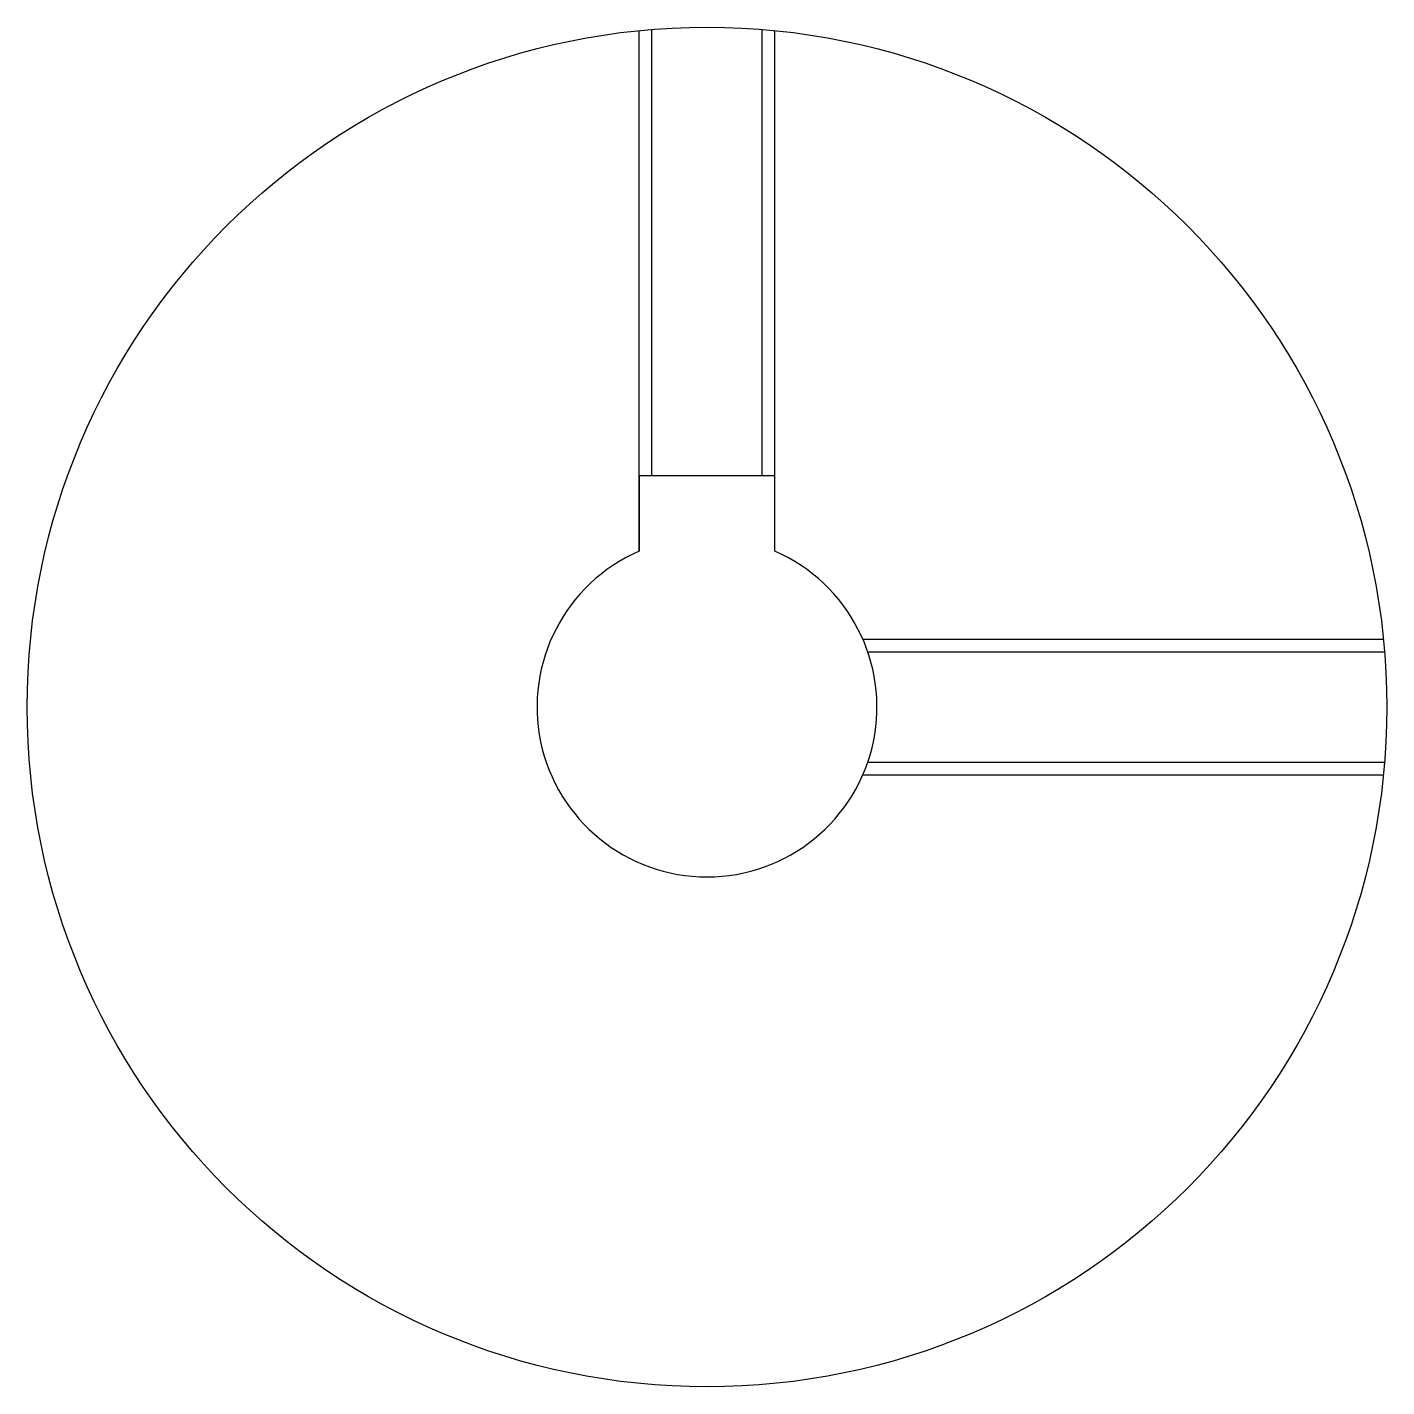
# Model space of a CAD drawing. Header units: metres. Extents: x 123 to 288, y 62 to 185.
# Drawn here: x 248 to 288, y 103.75 to 143.75 of the extents above.
import ezdxf

# ---------------------------------------------------------------- set-up
doc = ezdxf.new("R2010")
doc.units = ezdxf.units.M

msp = doc.modelspace()

# ---------------------------------------------------------------- linework, layer by layer
at = {"color": 4}
for points in [[(266, 128.332581), (266, 143.64975)], [(266.380005, 130.550003), (266.380005, 143.68428)], [(269.619995, 130.550003), (269.619995, 143.68428)], [(270, 128.332581), (270, 143.64975)], [(270, 128.332581), (270, 130.550003), (266, 130.550003), (266, 128.332581)], [(272.582581, 125.75), (287.89975, 125.75)], [(272.730286, 125.370003), (287.934265, 125.370003)], [(272.730286, 122.129997), (287.934265, 122.129997)], [(272.582581, 121.75), (287.89975, 121.75)]]:
    msp.add_lwpolyline(points, dxfattribs=at)
msp.add_circle((268, 123.75), 20, dxfattribs=at)
msp.add_arc((268, 123.75), 5, 113.578178, 66.421822, dxfattribs=at)

doc.saveas('drawing.dxf')
